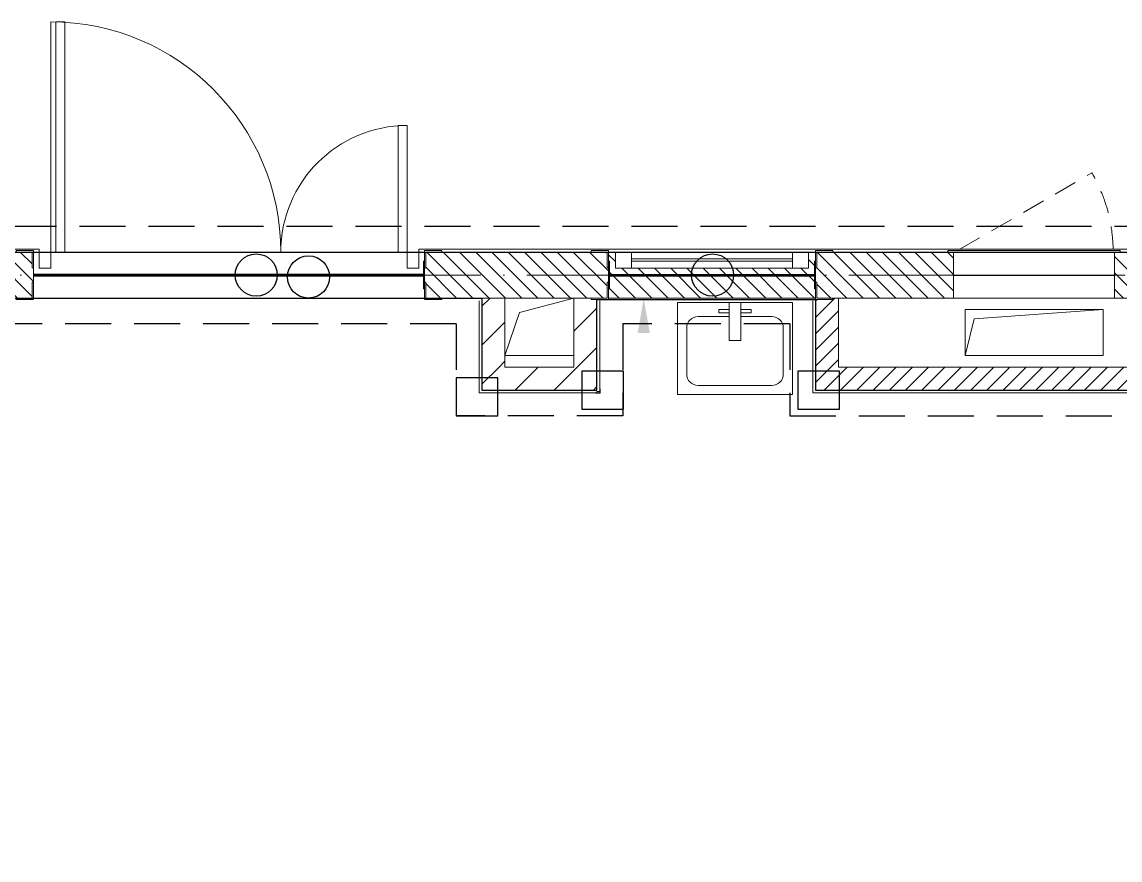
# Model space of a CAD drawing. Header units: millimetres. Extents: x -213536 to 1564669, y -45299 to 942238.
# Drawn here: x 487242 to 492016, y 430492 to 434135 of the extents above; entities that cross this region are included whole.
import ezdxf

# ---------------------------------------------------------------- set-up
doc = ezdxf.new("R2010")
doc.units = ezdxf.units.MM
for name, pattern in [('200_ШТРИХ_ш1п0_6_', [160, 100, -60]), ('50_200_ШТРИХ_1Т_ш5_п1_п1_', [700, 500, -100, 0, -100]), ('Штрих короткий', [300, 150, -150]), ('Штриховая _2 мм - 1 мм_', [300, 200, -100])]:
    doc.linetypes.add(name, pattern=pattern)
for name, color, linetype, lineweight in [('0-1', 7, 'Continuous', 5), ('0-2', 7, 'Continuous', 9), ('2) ПГП 4м', 4, 'Continuous', 30), ('2.1.2) ПГП мини окна 0.9м -', 200, 'Continuous', 53), ('2.2) ПГП двери 2.4 -', 134, 'Continuous', 60), ('3) ЖБ 4м', 3, 'Continuous', 30), ('4) Метл уголки', 6, 'Continuous', 30), ('5) Швы', 2, 'Continuous', 30), ('6) Мини окна 0.4 -', 10, 'Continuous', 30), ('Двери', 7, 'Continuous', 9), ('Каркас_Импост', 7, 'Continuous', 13), ('Обобщенные модели', 7, 'Continuous', 9), ('Окна', 7, 'Continuous', 9), ('Оси-2', 7, '50_200_ШТРИХ_1Т_ш5_п1_п1_', 9), ('Остекление-1', 7, 'Continuous', 9), ('Открывание в плане-2', 7, '200_ШТРИХ_ш1п0_6_', 9), ('Перемычка-1', 7, 'Штрих короткий', 9), ('Стены-1', 7, 'Continuous', 13), ('Текстовые примечания', 7, 'Continuous', 9), ('Штриховка разреза-1', 7, 'Continuous', 9), ('Элементы узлов', 7, 'Continuous', 9)]:
    doc.layers.add(name, color=color, linetype=linetype, lineweight=lineweight)
for name, color, linetype, lineweight, true_color in [('Каркас_Импост-2', 7, 'Continuous', 9, 0xaaaaaa), ('Сантехнические приборы-1', 7, 'Continuous', 9, 0xaaaaaa), ('СТ-1_1', 7, 'Штриховая _2 мм - 1 мм_', 90, 0x888888)]:
    doc.layers.add(name, color=color, linetype=linetype, lineweight=lineweight, true_color=true_color)
doc.layers.get('0-2').off()
pattern_1 = [(45, (0, 0), (-84.85281, 84.85281), [])]
pattern_2 = [(45, (0, 0), (-35.35534, 35.35534), [])]

# ---------------------------------------------------------------- blocks, each defined once
blk = doc.blocks.new('Ось 3 этаж')
at = {"layer": 'Оси-2'}
blk.add_line((522142.1, 433035.4), (428373.3, 433035.4), dxfattribs=at)
blk = doc.blocks.new('SND_2D_Раковина1 - 400х300-17910372-АИ2_03_План отделки стен 3-го этажа _Часть 2_')
at = {"layer": 'Сантехнические приборы-1'}
for p, q in [((-250, -220), (-250, 180)), ((-250, 180), (250, 180)), ((-70, 150), (-25, 150)), ((-70, 135), (-70, 150)), ((-25, 180), (-25, 15)), ((25, 15), (25, 180)), ((70, 150), (25, 150)), ((70, 135), (70, 150)), ((250, 180), (250, -220)), ((-160, 120), (-25, 120)), ((-25, 135), (-70, 135)), ((25, 135), (70, 135)), ((25, 120), (160, 120)), ((-210, -130), (-210, 70)), ((210, 70), (210, -130)), ((-25, 15), (25, 15)), ((160, -180), (-160, -180)), ((250, -220), (-250, -220))]:
    blk.add_line(p, q, dxfattribs=at)
for centre, start, end in [((-160, 70), 90, 180), ((160, 70), 0, 90), ((-160, -130), 180, 270), ((160, -130), 270, 0)]:
    blk.add_arc(centre, 50, start, end, dxfattribs=at)
blk = doc.blocks.new('120_Окно_СКБ_1Ст - 120_Окно_СКБ_1Ст_классы 900x800_E30-28586000-АИ2_03_План отделки стен 3-го этажа _Часть 2_')
at = {"layer": 'Каркас_Импост'}
for p, q in [((-420, 30), (-420, 100)), ((-420, 100), (-350, 100)), ((-350, 100), (-350, 30)), ((350, 30), (350, 100)), ((350, 100), (420, 100)), ((420, 100), (420, 30)), ((-350, 30), (-420, 30)), ((420, 30), (350, 30))]:
    blk.add_line(p, q, dxfattribs=at)
at = {"layer": 'Каркас_Импост-2'}
for p, q in [((420, 100), (-420, 100)), ((-420, 30), (420, 30))]:
    blk.add_line(p, q, dxfattribs=at)
at = {"layer": 'Остекление-1'}
for p, q in [((350, 70), (-350, 70)), ((350, 60), (-350, 60))]:
    blk.add_line(p, q, dxfattribs=at)
blk = doc.blocks.new('Проем_Дверь_Прямоугольный - 1700х2400h_дверные проемы-28704395-АИ2_03_План отделки стен 3-го этажа _Часть 2_')
at = {"layer": 'Перемычка-1'}
for p, q in [((850, 100), (-850, 100)), ((850, -100), (-850, -100))]:
    blk.add_line(p, q, dxfattribs=at)
blk = doc.blocks.new('Дверь_Витражная_СКБ_2Ст2 - ДВВ_ДАО_СОШ_Классы-V189-АИ2_03_План отделки стен 3-го этажа _Часть 2_')
at = {"layer": 'Двери'}
for p, q in [((-775, 1035), (-775, 35)), ((775, 585), (775, 35))]:
    blk.add_line(p, q, dxfattribs=at)
for centre, radius, start, end in [((-775, 35), 1000, 360, 90), ((775, 35), 550, 90, 180)]:
    blk.add_arc(centre, radius, start, end, dxfattribs=at)
at = {"layer": 'Элементы узлов'}
for p, q in [((-713, 1035), (-753, 1035)), ((-753, 1035), (-753, 35)), ((-713, 35), (-713, 1035)), ((775, 585), (735, 585)), ((735, 585), (735, 35)), ((775, 35), (775, 585)), ((-825, 35), (-825, -35)), ((-775, 35), (-825, 35)), ((-775, 35), (-825, 35)), ((-825, 35), (-825, -35)), ((-775, -35), (-775, 35)), ((-775, -35), (-775, 35)), ((-753, 35), (-713, 35)), ((735, 35), (775, 35)), ((775, -35), (775, 35)), ((775, 35), (825, 35)), ((775, 35), (775, -35)), ((825, 35), (775, 35)), ((825, 35), (825, -35)), ((825, -35), (825, 35)), ((-825, -35), (-775, -35)), ((-825, -35), (-775, -35)), ((825, -35), (775, -35)), ((775, -35), (825, -35))]:
    blk.add_line(p, q, dxfattribs=at)
blk = doc.blocks.new('154_Стойка_СКБ_Уголок - СМ-2480_200-28346303-АИ2_03_План отделки стен 3-го этажа _Часть 2_')
at = {"layer": 'Обобщенные модели'}
for p, q in [((125, 156), (125, 81)), ((200, 156), (125, 156)), ((131, 81), (131, 150)), ((131, 150), (200, 150)), ((200, 150), (200, 156)), ((125, 81), (131, 81)), ((131, 19), (125, 19)), ((125, 19), (125, -56)), ((131, -50), (131, 19)), ((125, -56), (200, -56)), ((200, -50), (131, -50)), ((200, -56), (200, -50))]:
    blk.add_line(p, q, dxfattribs=at)
blk = doc.blocks.new('Стойка_Влож_Полоса боковая - Полоса-28213942-АИ2_03_План отделки стен 3-го этажа _Часть 2_')
at = {"layer": 'Обобщенные модели'}
for p, q in [((-5, 60), (0, 60)), ((-5, -60), (-5, 60)), ((0, 31), (0, -31)), ((0, -60), (-5, -60))]:
    blk.add_line(p, q, dxfattribs=at)
blk = doc.blocks.new('Фахверк_СКБ_Уголок - 200_3960-28268576-АИ2_03_План отделки стен 3-го этажа _Часть 2_')
at = {"layer": 'Обобщенные модели'}
for p, q in [((200, 156), (125, 156)), ((125, 156), (125, 81)), ((131, 81), (131, 150)), ((131, 150), (200, 150)), ((200, 150), (200, 156)), ((125, 81), (131, 81)), ((131, 19), (125, 19)), ((125, 19), (125, -56)), ((131, -50), (131, 19)), ((125, -56), (200, -56)), ((200, -50), (131, -50)), ((200, -56), (200, -50))]:
    blk.add_line(p, q, dxfattribs=at)
blk = doc.blocks.new('AR_Отверстие Ниша - Лючок-36918090-АИ2_03_План отделки стен 3-го этажа _Часть 2_')
at = {"layer": 'Окна'}
for p, q in [((350, 100), (-350, 100)), ((-350, 100), (-350, -100)), ((350, -100), (350, 100)), ((-350, -100), (350, -100))]:
    blk.add_line(p, q, dxfattribs=at)
blk = doc.blocks.new('Л_Общий_Лючок - Лючок-29696997-АИ2_03_План отделки стен 3-го этажа _Часть 2_')
at = {"layer": 'Окна'}
for p, q in [((724, 6), (-24, 6)), ((-24, 6), (-24, 0)), ((-24, 0), (0, 0)), ((700, 0), (724, 0)), ((724, 6), (724, 0))]:
    blk.add_line(p, q, dxfattribs=at)
at = {"layer": 'Открывание в плане-2'}
blk.add_line((26.8, 12), (601.8, 344), dxfattribs=at)
blk.add_arc((6, 0), 688, 1.0022, 30, dxfattribs=at)
blk = doc.blocks.new('AR_Отверстие прямоугольное _в плите_ - AR_Отверстие прямоугольное _в плите_-30459197-АИ2_03_План отделки стен 3-го этажа _Часть 2_')
at = {"layer": 'Обобщенные модели'}
for p, q in [((300, 100), (-300, 100)), ((-300, 100), (-300, -100)), ((-260, 60), (300, 100)), ((300, -100), (300, 100)), ((-300, -100), (-260, 60)), ((-300, -100), (300, -100))]:
    blk.add_line(p, q, dxfattribs=at)
blk = doc.blocks.new('AR_Отверстие прямоугольное _в плите_ - AR_Отверстие прямоугольное _в плите_-V251-АИ2_03_План отделки стен 3-го этажа _Часть 2_')
at = {"layer": 'Обобщенные модели'}
for p, q in [((-87.5, 62.5), (150, 125)), ((-150, -125), (-87.5, 62.5)), ((-150, -125), (150, -125))]:
    blk.add_line(p, q, dxfattribs=at)
blk = doc.blocks.new('0125-Р-ОО-Ш2-АР-о_23_10_2024_rvt-1-АИ2_03_План отделки стен 3-го этажа _Часть 2_')
at = {"layer": 'Штриховка разреза-1'}
h = blk.add_hatch(dxfattribs=at)
h.set_pattern_fill('FP_1', color=256, style=0, pattern_type=2)
h.set_pattern_definition([(135, (0, 0), (-35.35534, -35.35534), [])])
h.paths.add_polyline_path([(61300, 7700), (61700, 7700), (61700, 7900), (61300, 7899), (61300, 7876)], flags=0)
h.paths.add_polyline_path([(60600, 7700), (60600, 7900), (60006, 7900), (60006, 7831), (60000, 7831), (60000, 7769), (60006, 7769), (60006, 7700), (60075, 7700)], flags=0)
h.paths.add_polyline_path([(60000, 7700), (60000, 7740), (59995, 7740), (59995, 7860), (60000, 7860), (60000, 7900), (59970, 7900), (59970, 7830), (59130, 7830), (59130, 7900), (59100, 7900), (59100, 7860), (59105, 7860), (59105, 7740), (59100, 7740), (59100, 7700), (59995, 7700)], flags=0)
h.paths.add_polyline_path([(56200, 7700), (56594, 7700), (56594, 7769), (56600, 7769), (56600, 7831), (56594, 7831), (56594, 7900), (56200, 7900)], flags=0)
h.paths.add_polyline_path([(58306, 7700), (59094, 7700), (59094, 7769), (59100, 7769.6), (59100, 7831), (59094, 7831), (59094, 7900), (58306, 7900), (58306, 7831), (58300, 7831), (58300, 7769), (58306, 7769), (58306, 7700.5)], flags=0)
h = blk.add_hatch(dxfattribs=at)
h.set_pattern_fill('FP_3', color=256, style=0, pattern_type=2)
h.set_pattern_definition(pattern_1)
h.paths.add_polyline_path([(58650, 7400), (58650, 7700), (58550, 7700), (58550, 7400)], flags=0)
h = blk.add_hatch(dxfattribs=at)
h.set_pattern_fill('FP_3', color=256, style=0, pattern_type=2)
h.set_pattern_definition(pattern_1)
h.paths.add_polyline_path([(59050, 7300), (59050, 7694), (59025, 7694), (59025, 7700), (58950, 7700), (58950, 7300)], flags=0)
h = blk.add_hatch(dxfattribs=at)
h.set_pattern_fill('FP_92', color=256, style=0, pattern_type=2)
h.set_pattern_definition(pattern_2)
h.paths.add_polyline_path([(60100, 7300), (60100, 7700), (60075, 7700), (60075, 7694), (60000, 7694), (60000, 7300)], flags=0)
h = blk.add_hatch(dxfattribs=at)
h.set_pattern_fill('FP_3', color=256, style=0, pattern_type=2)
h.set_pattern_definition(pattern_1)
h.paths.add_polyline_path([(58950, 7300), (58950, 7400), (58550, 7400), (58550, 7300)], flags=0)
h = blk.add_hatch(dxfattribs=at)
h.set_pattern_fill('FP_92', color=256, style=0, pattern_type=2)
h.set_pattern_definition(pattern_2)
h.paths.add_polyline_path([(60100, 7300), (62200, 7300), (62200, 7400), (60100, 7400)], flags=0)
at = {"layer": 'Стены-1'}
for p, q in [((59025, 7900), (58375, 7900)), ((59130, 7900), (59100, 7900)), ((60000, 7900), (59970, 7900)), ((60576, 7900), (60075, 7900)), ((61700, 7900), (61324, 7900)), ((56600, 7769), (56600, 7831)), ((58375, 7700), (59025, 7700)), ((58650, 7700), (58550, 7700)), ((58550, 7700), (58550, 7400)), ((58650, 7400), (58650, 7700)), ((59025, 7700), (58950, 7700)), ((58950, 7700), (58950, 7400)), ((59050, 7300), (59050, 7694)), ((59100, 7700), (60000, 7700)), ((60000, 7694), (60000, 7300)), ((60100, 7700), (60075, 7700)), ((60075, 7700), (60600, 7700)), ((60100, 7400), (60100, 7700)), ((61300, 7700), (61700, 7700)), ((58550, 7400), (58550, 7300)), ((58950, 7400), (58650, 7400)), ((61700, 7400), (60100, 7400)), ((58550, 7300), (58950, 7300)), ((58950, 7300), (59050, 7300)), ((60000, 7300), (60100, 7300)), ((60100, 7300), (62200, 7300))]:
    blk.add_line(p, q, dxfattribs=at)
at = {"layer": '0-2'}
for name, p in [('Дверь_Витражная_СКБ_2Ст2 - ДВВ_ДАО_СОШ_Классы-V189-АИ2_03_План отделки стен 3-го этажа _Часть 2_', (57450, 7865)), ('Л_Общий_Лючок - Лючок-29696997-АИ2_03_План отделки стен 3-го этажа _Часть 2_', (60600, 7900)), ('Проем_Дверь_Прямоугольный - 1700х2400h_дверные проемы-28704395-АИ2_03_План отделки стен 3-го этажа _Часть 2_', (57450, 7800)), ('154_Стойка_СКБ_Уголок - СМ-2480_200-28346303-АИ2_03_План отделки стен 3-го этажа _Часть 2_', (58175, 7750)), ('120_Окно_СКБ_1Ст - 120_Окно_СКБ_1Ст_классы 900x800_E30-28586000-АИ2_03_План отделки стен 3-го этажа _Часть 2_', (59550, 7800)), ('154_Стойка_СКБ_Уголок - СМ-2480_200-28346303-АИ2_03_План отделки стен 3-го этажа _Часть 2_', (59875, 7750)), ('Стойка_Влож_Полоса боковая - Полоса-28213942-АИ2_03_План отделки стен 3-го этажа _Часть 2_', (58300, 7800)), ('Стойка_Влож_Полоса боковая - Полоса-28213942-АИ2_03_План отделки стен 3-го этажа _Часть 2_', (60000, 7800)), ('AR_Отверстие прямоугольное _в плите_ - AR_Отверстие прямоугольное _в плите_-V251-АИ2_03_План отделки стен 3-го этажа _Часть 2_', (58800, 7575)), ('SND_2D_Раковина1 - 400х300-17910372-АИ2_03_План отделки стен 3-го этажа _Часть 2_', (59650, 7500)), ('AR_Отверстие прямоугольное _в плите_ - AR_Отверстие прямоугольное _в плите_-30459197-АИ2_03_План отделки стен 3-го этажа _Часть 2_', (60950, 7550))]:
    blk.add_blockref(name, p, dxfattribs=at)
at = {"layer": '0-2', "rotation": 180}
for name, p in [('Фахверк_СКБ_Уголок - 200_3960-28268576-АИ2_03_План отделки стен 3-го этажа _Часть 2_', (56725, 7850)), ('154_Стойка_СКБ_Уголок - СМ-2480_200-28346303-АИ2_03_План отделки стен 3-го этажа _Часть 2_', (59225, 7850)), ('AR_Отверстие Ниша - Лючок-36918090-АИ2_03_План отделки стен 3-го этажа _Часть 2_', (60950, 7800)), ('Стойка_Влож_Полоса боковая - Полоса-28213942-АИ2_03_План отделки стен 3-го этажа _Часть 2_', (59100, 7800))]:
    blk.add_blockref(name, p, dxfattribs=at)
blk = doc.blocks.new('101_Уголок настенный вертикальный_Металл-ПМЮ-02_ - Металл-ПМЮ-02-20891565-АИ2_03_План отделки стен 3-го этажа _Часть 2_')
at = {"layer": 'Обобщенные модели'}
for p, q in [((145, 8), (125, 8)), ((125, 8), (125, -12)), ((127, 0), (127, 6)), ((127, 6), (139, 6)), ((145, 6), (145, 8)), ((125, -12), (127, -12))]:
    blk.add_line(p, q, dxfattribs=at)
blk = doc.blocks.new('3этНиз')
at = {"layer": 'Текстовые примечания'}
blk.add_hatch(color=256, dxfattribs=at).paths.add_polyline_path([(489945.3, 432933.4), (489918.8, 432783.4), (489971.7, 432783.4)], flags=0)
at = {"layer": 'СТ-1_1', "lineweight": 25}
for p, q in [((483892.1, 433247.4), (514592.1, 433247.4)), ((489130.1, 432823.4), (486992.1, 432823.4)), ((489130.1, 432823.4), (489130.1, 432423.4)), ((490580.1, 432823.4), (489854.1, 432823.4)), ((489854.1, 432823.4), (489854.1, 432423.4)), ((490580.1, 432823.4), (489854.1, 432823.4)), ((490580.1, 432823.4), (490580.1, 432423.4)), ((490580.1, 432823.4), (490580.1, 432423.4)), ((489854.1, 432423.4), (489130.1, 432423.4)), ((490580.1, 432423.4), (495580.1, 432423.4))]:
    blk.add_line(p, q, dxfattribs=at)
at = {"layer": 'Стены-1'}
for p, q in [((487317.1, 433147.4), (483792.1, 433147.4)), ((487317.1, 433135.4), (487317.1, 433147.4)), ((496317.1, 433147.4), (488967.1, 433147.4)), ((488967.1, 433147.4), (488967.1, 433135.4)), ((487292.1, 433135.4), (487317.1, 433135.4)), ((488967.1, 433135.4), (488992.1, 433135.4)), ((489067.1, 433135.4), (489717.1, 433135.4)), ((489792.1, 433135.4), (489822.1, 433135.4)), ((490662.1, 433135.4), (490692.1, 433135.4)), ((490767.1, 433135.4), (491268.1, 433135.4)), ((492016.1, 433135.4), (492392.1, 433135.4)), ((489242.1, 432935.4), (489230.1, 432935.4)), ((489230.1, 432923.4), (489230.1, 432523.4)), ((489242.1, 432535.4), (489242.1, 432935.4)), ((489742.1, 432929.4), (489742.1, 432535.4)), ((489754.1, 432529.4), (489754.1, 432923.4)), ((490692.1, 432935.4), (490680.1, 432935.4)), ((490680.1, 432923.4), (490680.1, 432523.4)), ((490692.1, 432535.4), (490692.1, 432929.4)), ((489742.1, 432535.4), (489242.1, 432535.4)), ((489742.1, 432529.4), (489754.1, 432529.4)), ((489742.1, 432523.4), (489742.1, 432529.4)), ((495680.1, 432535.4), (490692.1, 432535.4)), ((489230.1, 432523.4), (489742.1, 432523.4)), ((490680.1, 432523.4), (495680.1, 432523.4))]:
    blk.add_line(p, q, dxfattribs=at)
at = {"layer": '0-1'}
blk.add_blockref('0125-Р-ОО-Ш2-АР-о_23_10_2024_rvt-1-АИ2_03_План отделки стен 3-го этажа _Часть 2_', (430692.1, 425235.4), dxfattribs=at)
at = {"layer": 'Обобщенные модели', "rotation": 180}
blk.add_blockref('101_Уголок настенный вертикальный_Металл-ПМЮ-02_ - Металл-ПМЮ-02-20891565-АИ2_03_План отделки стен 3-го этажа _Часть 2_', (489881.1, 432529.4), dxfattribs=at)

msp = doc.modelspace()

# ---------------------------------------------------------------- linework, layer by layer
at = {"layer": '2) ПГП 4м'}
for points in [[(486892.1, 433135.4), (492392.1, 433135.4)], [(486892.1, 432935.4), (489242.1, 432935.4), (489242.1, 432535.4), (489742.1, 432535.4), (489742.1, 432929.4), (490692.1, 432929.4), (490692.1, 432535.4), (495692.1, 432535.4), (495692.1, 425635.4)]]:
    msp.add_lwpolyline(points, dxfattribs=at)
at = {"layer": '2.1.2) ПГП мини окна 0.9м -'}
msp.add_lwpolyline([(489797.1, 433035.4), (490692.1, 433035.4)], dxfattribs=at)
at = {"layer": '2.2) ПГП двери 2.4 -'}
msp.add_lwpolyline([(487292.1, 433035.4), (488987.1, 433035.4)], dxfattribs=at)
at = {"layer": '4) Метл уголки'}
for points in [[(489130.1, 432423.4), (489311.4, 432423.4), (489311.4, 432588.2), (489130.1, 432588.2)], [(489676.7, 432452.6), (489858, 432452.6), (489858, 432617.3), (489676.7, 432617.3)], [(490615.6, 432452.9), (490796.9, 432452.9), (490796.9, 432617.7), (490615.6, 432617.7)]]:
    msp.add_lwpolyline(points, close=True, dxfattribs=at)
at = {"layer": '5) Швы'}
for centre in [(488260.6, 433035.4), (488487.9, 433027.1), (490244.6, 433035.4)]:
    msp.add_circle(centre, 91.6, dxfattribs=at)
at = {"layer": '6) Мини окна 0.4 -'}
for points in [[(487838.6, 433035.4), (488682.7, 433035.4)], [(491292.1, 433035.4), (491992.1, 433035.4)]]:
    msp.add_lwpolyline(points, dxfattribs=at)

# ---------------------------------------------------------------- block references
at = {"color": 5, "lineweight": 30}
msp.add_blockref('Ось 3 этаж', (0, 0), dxfattribs=at)
at = {"layer": '3) ЖБ 4м'}
msp.add_blockref('3этНиз', (0, 0), dxfattribs=at)

doc.saveas('drawing.dxf')
